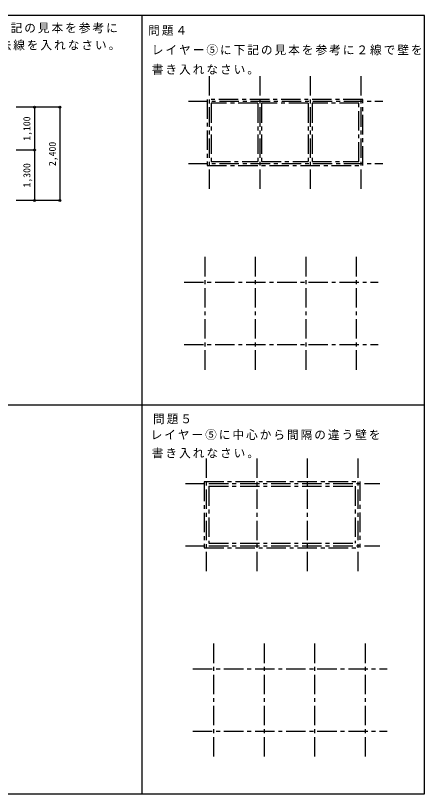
# Model space of a CAD drawing. Units: millimetres at full size, sheet at 1:100; details may follow other scales. Extents: x -14550 to 14550, y -10046 to 9969.
# Drawn here: x 4028 to 14550, y -10046 to 9969 of the extents above; entities that cross this region are included whole.
import ezdxf
from ezdxf.enums import TextEntityAlignment as Align

# ---------------------------------------------------------------- set-up
doc = ezdxf.new("R2010")
doc.units = ezdxf.units.MM
doc.header["$LTSCALE"] = 100
doc.header["$PDMODE"] = 32
doc.header["$PDSIZE"] = 50
doc.linetypes.add('CHAIN1', pattern=[8, 5, -1, 1, -1])
for name, color, linetype in [('0-0_解説', 7, 'Continuous'), ('0-1', 2, 'Continuous'), ('0-E', 7, 'Continuous'), ('0-F', 7, 'Continuous')]:
    doc.layers.add(name, color=color, linetype=linetype)
doc.styles.add('ＭＳ ゴシック', font='')
doc.styles.get('ＭＳ ゴシック').set_extended_font_data('MS Gothic')

msp = doc.modelspace()

# ---------------------------------------------------------------- linework, layer by layer
at = {"layer": '0-1', "color": 7, "linetype": 'CHAIN1'}
for p, q in [((9010.5, 8412.4), (9010.5, 5412.4)), ((10310.5, 8412.4), (10310.5, 5412.4)), ((11610.5, 8412.4), (11610.5, 5412.4)), ((12910.5, 8412.4), (12910.5, 5412.4)), ((8477.4, 7765.1), (13477.4, 7765.1)), ((8477.4, 6165.1), (13477.4, 6165.1)), ((8896.3, 3767.1), (8896.3, 767.1)), ((10196.3, 3767.1), (10196.3, 767.1)), ((11496.3, 3767.1), (11496.3, 767.1)), ((12796.3, 3767.1), (12796.3, 767.1)), ((8363.2, 3119.7), (13363.2, 3119.7)), ((8363.2, 1519.7), (13363.2, 1519.7)), ((8934.4, -1411.4), (8934.4, -4411.4)), ((10234.4, -1411.4), (10234.4, -4411.4)), ((11534.4, -1411.4), (11534.4, -4411.4)), ((12834.4, -1411.4), (12834.4, -4411.4)), ((9004.1, -2058.7), (13401.3, -2058.7)), ((9004.5, -3658.7), (13401.3, -3658.7)), ((9124.7, -6171), (9124.7, -9171)), ((10424.7, -6171), (10424.7, -9171)), ((11724.7, -6171), (11724.7, -9171)), ((13024.7, -6171), (13024.7, -9171)), ((8591.7, -6818.3), (13591.7, -6818.3)), ((8591.7, -8418.3), (13591.7, -8418.3))]:
    msp.add_line(p, q, dxfattribs=at)
at = {"layer": '0-1', "color": 5, "linetype": 'CHAIN1'}
for p, q in [((8960.5, 7814.9), (8960.5, 6115.1)), ((12960.5, 7815.1), (8960.9, 7815.1)), ((12960.5, 6115.1), (12960.5, 7815.1)), ((9060.5, 7715.1), (9060.5, 6215.1)), ((10260.5, 7715.1), (9060.5, 7715.1)), ((10260.5, 7715.1), (10260.5, 6215.1)), ((10360.5, 7715.1), (10360.5, 6215.1)), ((11560.5, 7715.1), (10360.5, 7715.1)), ((11560.5, 7715.1), (11560.5, 6215.1)), ((12860.5, 7715.1), (11660.5, 7715.1)), ((11660.5, 7715.1), (11660.5, 6215.1)), ((12860.5, 6215.1), (12860.5, 7715.1)), ((9060.5, 6215.1), (10260.5, 6215.1)), ((10360.5, 6215.1), (11560.5, 6215.1)), ((11660.5, 6215.1), (12860.5, 6215.1)), ((8960.5, 6115.1), (12960.5, 6115.1)), ((8401.3, -2058.7), (9004.1, -2058.7)), ((8884.4, -2009.2), (8884.4, -3711.2)), ((8884.6, -2008.7), (12878.3, -2008.7)), ((9004.4, -2128.7), (12764.4, -2128.7)), ((9004.4, -2128.7), (9004.4, -3588.7)), ((12764.4, -2128.7), (12764.4, -3588.7)), ((12884.4, -2003.6), (12884.4, -3703.5)), ((9004.4, -3588.7), (12764.4, -3588.7)), ((8401.3, -3658.7), (9004.4, -3658.7)), ((8884.8, -3708.7), (12883.6, -3708.7)), ((9004.2, -3658.7), (9004.5, -3658.7)), ((9004.4, -3658.1), (9004.4, -3658.4))]:
    msp.add_line(p, q, dxfattribs=at)
at = {"layer": '0-1', "color": 4}
for p, q in [((4514.9, 7613.8), (4046.3, 7613.8)), ((4514.9, 7613.8), (4514.9, 6513.8)), ((5170.8, 7613.8), (4514.9, 7613.8)), ((5170.8, 7613.8), (5170.8, 5213.8)), ((4514.9, 6513.8), (4046.3, 6513.8)), ((4514.9, 6513.8), (4514.9, 5213.8)), ((4514.9, 5213.8), (4046.3, 5213.8)), ((5170.8, 5213.8), (4514.9, 5213.8))]:
    msp.add_line(p, q, dxfattribs=at)
for p in [(4514.9, 7613.8), (5170.8, 7613.8), (4514.9, 6513.8), (4514.9, 5213.8), (5170.8, 5213.8)]:
    msp.add_point(p, dxfattribs=at)
at = {"layer": '0-F'}
for p, q in [((14550, 9968.6), (-14550, 9968.6)), ((7275, 9960.5), (7275, -10046.5)), ((-14550, -31.4), (14536, -31.4))]:
    msp.add_line(p, q, dxfattribs=at)
msp.add_lwpolyline([(-14550, -10031.4), (14550, -10031.4), (14550, 9968.6)], dxfattribs=at)

# ---------------------------------------------------------------- texts
at = {"layer": '0-0_解説', "char_height": 219.9, "attachment_point": 7, "style": 'ＭＳ ゴシック'}
for s, insert in [('\\T1.17;レイヤー⑤に下記の見本を参考に', (1444.2, 9512.8)), ('\\T1.17;寸法線を入れなさい。', (3265.1, 9073.3)), ('\\T1.17;レイヤー⑤に下記の見本を参考に２線で壁を', (7534.9, 8947.7)), ('\\T1.17;書き入れなさい。', (7534.9, 8445.3)), ('\\T1.17;レイヤー⑤に中心から間隔の違う壁を', (7503.5, -941.9)), ('\\T1.17;書き入れなさい。', (7534.9, -1412.8))]:
    msp.add_mtext(s, dxfattribs=dict(at, insert=insert))
at = {"layer": '0-1', "color": 4, "style": 'ＭＳ ゴシック'}
for s, p in [('1,100', (4464.9, 6751.3)), ('2,400', (5120.8, 6101.3)), ('1,300', (4464.9, 5551.3))]:
    msp.add_text(s, height=183.3, rotation=90, dxfattribs=at).set_placement(p, align=Align.BOTTOM_LEFT)
at = {"layer": '0-E', "char_height": 219.9, "attachment_point": 7, "style": 'ＭＳ ゴシック'}
for s, insert in [('\\T1.17;問題４', (7440.7, 9450)), ('\\T1.17;問題５', (7566.3, -533.7))]:
    msp.add_mtext(s, dxfattribs=dict(at, insert=insert))

doc.saveas('drawing.dxf')
